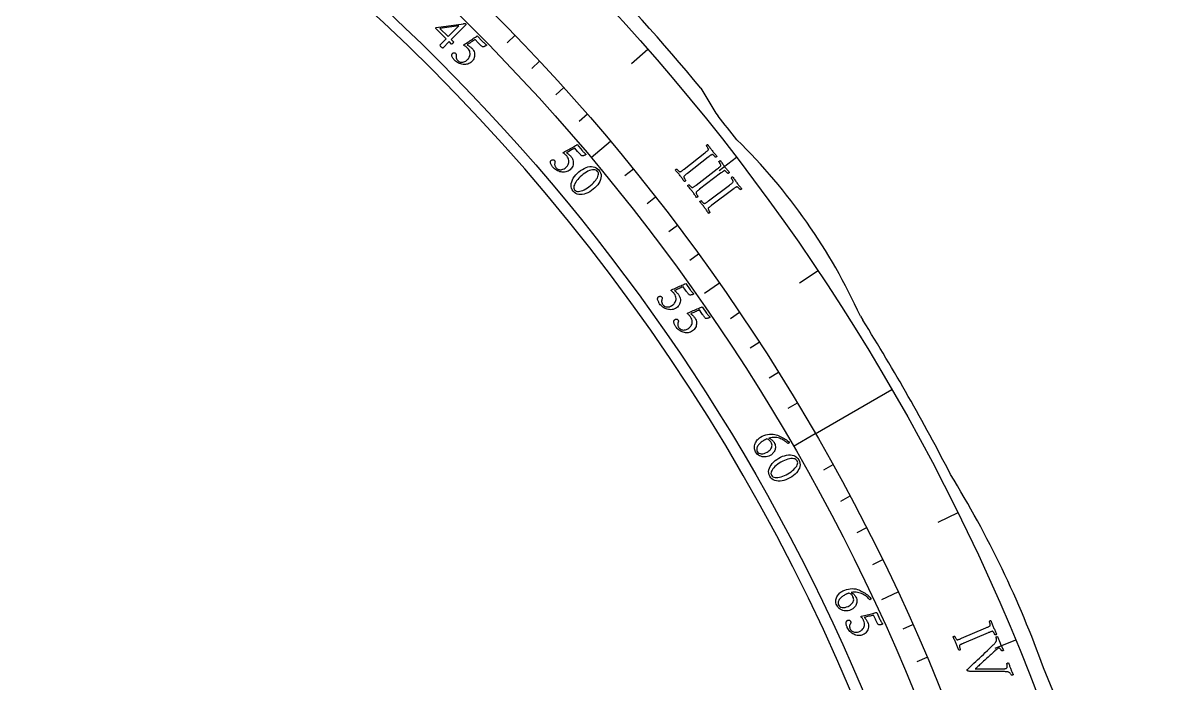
# Model space of a CAD drawing. Header units: millimetres. Extents: x -60 to 60, y -60 to 76.
# Drawn here: x 27.41 to 59.69, y 21.65 to 40.09 of the extents above; entities that cross this region are included whole.
import ezdxf

# ---------------------------------------------------------------- set-up
doc = ezdxf.new("R2010")
doc.units = ezdxf.units.MM
for name, color, linetype in [('CUT_INNER', 6, 'Continuous'), ('CUT_OUTER', 1, 'Continuous'), ('ENGRAVE', 7, 'Continuous'), ('ENGRAVE_FINE', 8, 'Continuous'), ('TEXT', 5, 'Continuous')]:
    doc.layers.add(name, color=color, linetype=linetype)

msp = doc.modelspace()

# ---------------------------------------------------------------- linework, layer by layer
at = {"layer": 'CUT_INNER'}
for centre, radius, start, end in [((0.0002, -0.0002), 54.8999, 92.29679, 23.90649), ((0.0007, 0.0006), 54.8991, 23.90599, 87.70406)]:
    msp.add_arc(centre, radius, start, end, dxfattribs=at)
at = {"layer": 'CUT_OUTER'}
for points in [[(46.3582, 38.2727), (46.3604, 38.2695), (46.7768, 37.5753), (46.8442, 37.4916)], [(50.8173, 31.8994), (50.8872, 31.7882)]]:
    msp.add_lwpolyline(points, dxfattribs=at)
for centre, radius, start, end in [((2.953, 2.4483), 56.2797, 39.53446, 49.76836), ((3.0538, 2.4287), 56.0982, 37.82397, 38.6841), ((35.9362, 25.156), 16.3377, 24.37772, 45.60706), ((0.147, 0.0875), 59.829, 27.244381, 31.995705), ((28.2158, 12.0605), 29.4756, 19.84967, 31.53411), ((11.3724, 3.4017), 48.3192, 9.78825, 22.72654)]:
    msp.add_arc(centre, radius, start, end, dxfattribs=at)
at = {"layer": 'ENGRAVE'}
for points in [[(43.8374, 36.7839), (43.2959, 36.3295)], [(46.8765, 32.8233), (46.4629, 32.5337)], [(49.5588, 28.6128), (51.6965, 29.847)], [(49.5588, 28.6128), (48.9467, 28.2594)], [(51.864, 24.1846), (51.4064, 23.9712)]]:
    msp.add_lwpolyline(points, dxfattribs=at)
for radius in [59.694, 57.2256, 57.2256, 56.5187, 55.206]:
    msp.add_circle((0, 0), radius, dxfattribs=at)
at = {"layer": 'ENGRAVE_FINE'}
for points in [[(41.1647, 39.7522), (40.9467, 39.5418)], [(44.8803, 39.359), (44.4164, 38.9521)], [(41.8522, 39.0278), (41.6306, 38.8212)], [(42.5269, 38.2914), (42.3018, 38.0887)], [(43.1887, 37.5434), (42.9601, 37.3446)], [(47.3584, 36.3394), (46.8689, 35.9637)], [(44.4726, 36.0132), (44.2372, 35.8226)], [(45.0944, 35.2316), (44.8557, 35.0451)], [(45.7024, 34.4392), (45.4605, 34.2569)], [(46.2965, 33.6364), (46.0514, 33.4583)], [(49.6337, 33.1642), (49.1206, 32.8214)], [(47.4422, 32.0001), (47.191, 31.8307)], [(47.9934, 31.1673), (47.7394, 31.0023)], [(48.5301, 30.3249), (48.2732, 30.1644)], [(49.0519, 29.4734), (48.7922, 29.3173)], [(50.0506, 27.7435), (49.7857, 27.5967)], [(50.5272, 26.8658), (50.2597, 26.7236)], [(53.5379, 26.402), (52.9845, 26.129)], [(50.9884, 25.9799), (50.7185, 25.8423)], [(51.434, 25.0861), (51.1617, 24.9533)], [(52.2782, 23.2757), (52.0014, 23.1525)], [(55.1501, 22.8439), (54.5799, 22.6078)], [(52.6764, 22.3598), (52.3976, 22.2415)]]:
    msp.add_lwpolyline(points, dxfattribs=at)
at = {"layer": 'TEXT'}
for points in [[(39.7844, 40.0726), (39.788, 40.0683), (39.7902, 40.0637), (39.791, 40.059), (39.7904, 40.0541), (39.7889, 40.0494), (39.7869, 40.0451), (39.7845, 40.0412), (39.7816, 40.0378), (39.3798, 39.6335), (39.4408, 39.5728), (39.4425, 39.5695), (39.4426, 39.5647), (39.441, 39.5585), (39.4377, 39.5508), (39.433, 39.5424), (39.4272, 39.534), (39.4204, 39.5257), (39.4126, 39.5173), (39.407, 39.5121), (39.4019, 39.5081), (39.3971, 39.5053), (39.3927, 39.5036), (39.3214, 39.5746), (39.1429, 39.395), (39.1423, 39.3953), (39.1406, 39.3961), (39.1376, 39.3973), (39.1335, 39.3992), (39.1275, 39.4028), (39.1189, 39.4098), (39.1076, 39.4199), (39.0938, 39.4334), (39.0783, 39.4498), (39.0684, 39.4627), (39.0641, 39.4721), (39.0655, 39.4781), (39.2405, 39.6549), (38.9501, 39.9401), (38.9493, 39.9443), (38.9492, 39.9485), (38.9498, 39.9527), (38.9509, 39.9569), (38.9525, 39.9608), (38.9543, 39.9642), (38.9561, 39.9671), (38.9581, 39.9695), (39.7275, 40.0769), (39.7338, 40.0774), (39.7411, 40.0778), (39.7493, 40.0781), (39.7586, 40.0784), (39.7675, 40.0782), (39.7748, 40.0772), (39.7804, 40.0753), (39.7844, 40.0726)], [(39.5966, 40.0148), (39.0674, 39.9415), (39.2988, 39.7138)], [(39.9533, 39.3934), (39.9808, 39.3621), (40.0025, 39.3298), (40.0184, 39.2964), (40.0287, 39.2619), (40.0339, 39.2273), (40.0349, 39.1934), (40.0317, 39.1602), (40.0244, 39.1277), (40.0133, 39.0969), (39.999, 39.0686), (39.9815, 39.043), (39.9608, 39.02), (39.9336, 38.9962), (39.9048, 38.9764), (39.8746, 38.9607), (39.8428, 38.9491), (39.8101, 38.9412), (39.7772, 38.9367), (39.7442, 38.9356), (39.7109, 38.9378), (39.6778, 38.9432), (39.6454, 38.9513), (39.6138, 38.9624), (39.5828, 38.9763), (39.553, 38.9927), (39.5249, 39.0113), (39.4985, 39.0321), (39.4738, 39.0551), (39.4637, 39.066), (39.4531, 39.0789), (39.442, 39.0937), (39.4303, 39.1105), (39.4192, 39.1283), (39.4097, 39.1463), (39.4017, 39.1644), (39.3952, 39.1826), (39.395, 39.187), (39.3953, 39.1931), (39.3961, 39.2006), (39.3975, 39.2098), (39.3997, 39.2192), (39.403, 39.2278), (39.4076, 39.2354), (39.4133, 39.2422), (39.4246, 39.2518), (39.4365, 39.2587), (39.4489, 39.263), (39.462, 39.2646), (39.4747, 39.2638), (39.4861, 39.2608), (39.4963, 39.2556), (39.5053, 39.2483), (39.5141, 39.2374), (39.5198, 39.2255), (39.5224, 39.2128), (39.5218, 39.1991), (39.5199, 39.1852), (39.5185, 39.1717), (39.5176, 39.1586), (39.5173, 39.1458), (39.5181, 39.1314), (39.5208, 39.1173), (39.5252, 39.1037), (39.5315, 39.0904), (39.5391, 39.0777), (39.5473, 39.0658), (39.5561, 39.0546), (39.5656, 39.0443), (39.5801, 39.0315), (39.5965, 39.0206), (39.6149, 39.0115), (39.6353, 39.0042), (39.6574, 38.9996), (39.6808, 38.9985), (39.7057, 39.0011), (39.732, 39.0072), (39.7594, 39.0177), (39.7873, 39.0335), (39.816, 39.0546), (39.8452, 39.081), (39.8608, 39.0982), (39.8747, 39.1179), (39.8868, 39.1399), (39.8973, 39.1643), (39.9051, 39.1904), (39.9092, 39.2177), (39.9095, 39.2462), (39.906, 39.2758), (39.8976, 39.306), (39.8832, 39.3362), (39.8625, 39.3664), (39.8358, 39.3965), (39.8264, 39.4054), (39.815, 39.4151), (39.8016, 39.4258), (39.7861, 39.4372), (39.7705, 39.448), (39.7567, 39.4567), (39.7446, 39.4631), (39.7343, 39.4674), (39.733, 39.4693), (39.7324, 39.4716), (39.7325, 39.4745), (39.7332, 39.4779), (39.7345, 39.4814), (39.7361, 39.4847), (39.7382, 39.4877), (39.7406, 39.4905), (39.7752, 39.5134), (39.8099, 39.5362), (39.8446, 39.5591), (39.8792, 39.582), (39.9133, 39.6045), (39.9462, 39.6261), (39.978, 39.647), (40.0085, 39.6672), (40.0371, 39.686), (40.0627, 39.7032), (40.0854, 39.7187), (40.1053, 39.7325), (40.2568, 39.579), (40.2675, 39.5684), (40.2786, 39.5579), (40.2901, 39.5475), (40.3019, 39.5373), (40.3136, 39.5276), (40.3244, 39.5189), (40.3343, 39.5112), (40.3434, 39.5045), (40.351, 39.4991), (40.3564, 39.4952), (40.3596, 39.4929), (40.3607, 39.4921), (40.3617, 39.488), (40.3626, 39.4843), (40.3635, 39.4809), (40.3643, 39.4778), (40.3647, 39.475), (40.3644, 39.4724), (40.3634, 39.47), (40.3616, 39.4679), (40.3592, 39.4659), (40.355, 39.4632), (40.3491, 39.4598), (40.3416, 39.4556), (40.3327, 39.451), (40.3232, 39.4465), (40.313, 39.4421), (40.302, 39.4378), (40.2907, 39.4339), (40.2797, 39.4309), (40.2689, 39.4287), (40.2583, 39.4274), (40.2462, 39.4376), (40.2331, 39.4488), (40.219, 39.4611), (40.2038, 39.4745), (40.1876, 39.4892), (40.1703, 39.5055), (40.1519, 39.5233), (40.1325, 39.5428), (40.0464, 39.63), (40.0184, 39.6117), (39.9904, 39.5932), (39.9622, 39.5744), (39.9338, 39.5553), (39.9057, 39.5364), (39.8781, 39.5182), (39.8511, 39.5006), (39.8245, 39.4837), (39.8399, 39.4763), (39.8565, 39.4669), (39.8744, 39.4556), (39.8937, 39.4422), (39.9123, 39.4284), (39.9285, 39.4157), (39.9422, 39.404), (39.9533, 39.3934)], [(42.7257, 36.3679), (42.7507, 36.3347), (42.77, 36.3009), (42.7835, 36.2664), (42.7912, 36.2313), (42.7939, 36.1964), (42.7924, 36.1625), (42.7868, 36.1296), (42.7771, 36.0977), (42.7637, 36.0678), (42.7474, 36.0407), (42.7281, 36.0165), (42.7059, 35.995), (42.6769, 35.9732), (42.6468, 35.9556), (42.6155, 35.9422), (42.5829, 35.9329), (42.5498, 35.9274), (42.5167, 35.9253), (42.4836, 35.9266), (42.4505, 35.9313), (42.418, 35.939), (42.3863, 35.9496), (42.3555, 35.9629), (42.3256, 35.979), (42.2971, 35.9976), (42.2704, 36.0182), (42.2456, 36.0408), (42.2227, 36.0656), (42.2134, 36.0772), (42.2038, 36.0908), (42.1938, 36.1064), (42.1834, 36.124), (42.1736, 36.1426), (42.1654, 36.1612), (42.1587, 36.1799), (42.1536, 36.1985), (42.1537, 36.203), (42.1545, 36.2089), (42.1558, 36.2164), (42.1578, 36.2254), (42.1607, 36.2347), (42.1647, 36.243), (42.1698, 36.2503), (42.176, 36.2566), (42.188, 36.2654), (42.2003, 36.2714), (42.2131, 36.2748), (42.2262, 36.2754), (42.2388, 36.2736), (42.25, 36.2698), (42.2598, 36.2639), (42.2682, 36.256), (42.2762, 36.2444), (42.281, 36.2322), (42.2826, 36.2193), (42.2811, 36.2057), (42.2781, 36.192), (42.2758, 36.1786), (42.2739, 36.1656), (42.2727, 36.1529), (42.2724, 36.1384), (42.2741, 36.1242), (42.2775, 36.1103), (42.2828, 36.0966), (42.2894, 36.0834), (42.2967, 36.0709), (42.3047, 36.0591), (42.3135, 36.0481), (42.327, 36.0343), (42.3425, 36.0222), (42.3602, 36.0118), (42.38, 36.003), (42.4017, 35.9968), (42.425, 35.994), (42.45, 35.9947), (42.4767, 35.9989), (42.5047, 36.0074), (42.5338, 36.0211), (42.5639, 36.0401), (42.595, 36.0643), (42.6118, 36.0803), (42.627, 36.0989), (42.6408, 36.1199), (42.653, 36.1435), (42.6627, 36.169), (42.6687, 36.196), (42.6711, 36.2243), (42.6699, 36.2541), (42.6637, 36.2849), (42.6515, 36.316), (42.6331, 36.3476), (42.6087, 36.3796), (42.6, 36.3892), (42.5893, 36.3997), (42.5767, 36.4113), (42.5621, 36.4239), (42.5473, 36.4358), (42.5341, 36.4454), (42.5226, 36.4528), (42.5126, 36.4578), (42.5115, 36.4597), (42.5111, 36.4621), (42.5113, 36.465), (42.5123, 36.4683), (42.5138, 36.4717), (42.5157, 36.4749), (42.5179, 36.4777), (42.5206, 36.4803), (42.5568, 36.5006), (42.593, 36.5209), (42.6293, 36.5412), (42.6655, 36.5615), (42.7012, 36.5814), (42.7356, 36.6006), (42.7688, 36.6191), (42.8007, 36.6369), (42.8305, 36.6537), (42.8574, 36.6689), (42.8812, 36.6827), (42.902, 36.6951), (43.0419, 36.5309), (43.0518, 36.5195), (43.062, 36.5082), (43.0727, 36.4971), (43.0838, 36.486), (43.0947, 36.4755), (43.1049, 36.466), (43.1142, 36.4576), (43.1228, 36.4502), (43.1299, 36.4443), (43.1351, 36.44), (43.1381, 36.4375), (43.1391, 36.4366), (43.1398, 36.4325), (43.1405, 36.4287), (43.1411, 36.4252), (43.1417, 36.4221), (43.1419, 36.4193), (43.1414, 36.4167), (43.1402, 36.4144), (43.1383, 36.4124), (43.1357, 36.4106), (43.1314, 36.4082), (43.1253, 36.4052), (43.1174, 36.4016), (43.1083, 36.3977), (43.0984, 36.3939), (43.0879, 36.3903), (43.0766, 36.3867), (43.0651, 36.3837), (43.0539, 36.3815), (43.0429, 36.3801), (43.0323, 36.3796), (43.021, 36.3906), (43.0088, 36.4028), (42.9955, 36.4161), (42.9814, 36.4305), (42.9662, 36.4464), (42.9502, 36.4639), (42.9332, 36.483), (42.9153, 36.5038), (42.8358, 36.5971), (42.8065, 36.5809), (42.7772, 36.5645), (42.7477, 36.5478), (42.718, 36.5308), (42.6886, 36.5141), (42.6598, 36.4979), (42.6315, 36.4823), (42.6038, 36.4674), (42.6185, 36.4589), (42.6344, 36.4483), (42.6515, 36.4357), (42.6697, 36.421), (42.6873, 36.4059), (42.7025, 36.392), (42.7153, 36.3793), (42.7257, 36.3679)], [(46.6756, 36.5284), (46.6917, 36.5081), (46.7079, 36.4882), (46.7241, 36.4688), (46.7403, 36.4498), (46.7568, 36.4309), (46.7734, 36.4114), (46.7903, 36.3914), (46.8075, 36.3708), (46.806, 36.3658), (46.8029, 36.3607), (46.7982, 36.3557), (46.7917, 36.3506), (46.7848, 36.3461), (46.7785, 36.3429), (46.773, 36.341), (46.7682, 36.3403), (46.7641, 36.3453), (46.7583, 36.352), (46.7509, 36.3602), (46.7418, 36.3699), (46.7319, 36.3802), (46.722, 36.3899), (46.7121, 36.399), (46.7023, 36.4076), (46.693, 36.4146), (46.6849, 36.4191), (46.6779, 36.4211), (46.672, 36.4205), (46.663, 36.4165), (46.6532, 36.4113), (46.6428, 36.4048), (46.6317, 36.397), (46.62, 36.3884), (46.6078, 36.3792), (46.5952, 36.3696), (46.5821, 36.3595), (46.58, 36.3578), (46.5779, 36.3562), (46.5758, 36.3545), (46.5737, 36.3529), (46.5716, 36.3513), (46.5695, 36.3496), (46.5674, 36.348), (46.5653, 36.3463), (45.9812, 35.8905), (45.9791, 35.8888), (45.977, 35.8872), (45.9749, 35.8855), (45.9728, 35.8839), (45.9707, 35.8823), (45.9686, 35.8806), (45.9665, 35.879), (45.9644, 35.8773), (45.9515, 35.8671), (45.9392, 35.8573), (45.9276, 35.8479), (45.9167, 35.8389), (45.9067, 35.8303), (45.8981, 35.8219), (45.8908, 35.8139), (45.8848, 35.8062), (45.8832, 35.8011), (45.8835, 35.794), (45.8856, 35.785), (45.8896, 35.774), (45.8947, 35.7621), (45.9006, 35.7501), (45.9072, 35.7381), (45.9144, 35.7262), (45.9215, 35.7152), (45.9275, 35.7061), (45.9324, 35.699), (45.9362, 35.6938), (45.9343, 35.6893), (45.9311, 35.6845), (45.9264, 35.6793), (45.9204, 35.6737), (45.9138, 35.6687), (45.9078, 35.6653), (45.9021, 35.6635), (45.8969, 35.6633), (45.8822, 35.685), (45.8677, 35.7063), (45.8534, 35.727), (45.8394, 35.7473), (45.8253, 35.7673), (45.8107, 35.7873), (45.7956, 35.8074), (45.7801, 35.8276), (45.7646, 35.847), (45.7488, 35.8665), (45.7325, 35.8858), (45.7158, 35.9052), (45.6989, 35.9246), (45.6816, 35.944), (45.6642, 35.9636), (45.6465, 35.9833), (45.6479, 35.9883), (45.651, 35.9933), (45.6558, 35.9984), (45.6622, 36.0035), (45.6691, 36.008), (45.6753, 36.0113), (45.6808, 36.0133), (45.6856, 36.0141), (45.6897, 36.0091), (45.6954, 36.0027), (45.7028, 35.9947), (45.7117, 35.9851), (45.7217, 35.9752), (45.7318, 35.9658), (45.7422, 35.957), (45.7528, 35.9488), (45.7626, 35.9421), (45.7709, 35.938), (45.7774, 35.9363), (45.7823, 35.9371), (45.7932, 35.9417), (45.8049, 35.9478), (45.8173, 35.9556), (45.8305, 35.9649), (45.8443, 35.9752), (45.8585, 35.986), (45.8732, 35.9973), (45.8884, 36.0091), (46.4713, 36.4665), (46.4864, 36.4785), (46.501, 36.4901), (46.5151, 36.5016), (46.5287, 36.5127), (46.5412, 36.5236), (46.5518, 36.534), (46.5607, 36.544), (46.5677, 36.5537), (46.5702, 36.5587), (46.5702, 36.5656), (46.5679, 36.5746), (46.5631, 36.5855), (46.5569, 36.5974), (46.5502, 36.6094), (46.5431, 36.6215), (46.5354, 36.6336), (46.5281, 36.6447), (46.522, 36.6539), (46.5169, 36.6611), (46.513, 36.6663), (46.5148, 36.6708), (46.518, 36.6757), (46.5227, 36.681), (46.5287, 36.6867), (46.5351, 36.6917), (46.5412, 36.6951), (46.5469, 36.6969), (46.5521, 36.6971), (46.568, 36.6754), (46.5837, 36.6538), (46.5991, 36.6323), (46.6143, 36.6108), (46.6295, 36.5897), (46.6447, 36.5689), (46.6601, 36.5484), (46.6756, 36.5284)], [(47.0243, 36.0784), (47.0402, 36.0579), (47.0562, 36.0379), (47.0722, 36.0184), (47.0883, 35.9993), (47.1045, 35.9801), (47.121, 35.9605), (47.1377, 35.9403), (47.1546, 35.9196), (47.1531, 35.9146), (47.15, 35.9096), (47.1452, 35.9045), (47.1387, 35.8995), (47.1317, 35.8951), (47.1254, 35.892), (47.1199, 35.8901), (47.1151, 35.8895), (47.111, 35.8945), (47.1053, 35.9012), (47.0979, 35.9095), (47.0889, 35.9193), (47.0791, 35.9297), (47.0694, 35.9395), (47.0596, 35.9487), (47.0498, 35.9574), (47.0406, 35.9645), (47.0325, 35.9691), (47.0255, 35.9711), (47.0196, 35.9706), (47.0106, 35.9667), (47.0008, 35.9615), (46.9903, 35.9551), (46.9791, 35.9475), (46.9673, 35.939), (46.9551, 35.9299), (46.9423, 35.9204), (46.9292, 35.9104), (46.927, 35.9088), (46.9249, 35.9072), (46.9228, 35.9055), (46.9207, 35.9039), (46.9186, 35.9023), (46.9165, 35.9007), (46.9143, 35.8991), (46.9122, 35.8974), (46.3238, 35.4472), (46.3217, 35.4456), (46.3196, 35.444), (46.3175, 35.4423), (46.3154, 35.4407), (46.3132, 35.4391), (46.3111, 35.4375), (46.309, 35.4359), (46.3069, 35.4342), (46.2938, 35.4242), (46.2814, 35.4145), (46.2698, 35.4052), (46.2587, 35.3963), (46.2487, 35.3877), (46.24, 35.3795), (46.2326, 35.3715), (46.2265, 35.3638), (46.225, 35.3587), (46.2252, 35.3517), (46.2272, 35.3426), (46.231, 35.3316), (46.2361, 35.3196), (46.2418, 35.3076), (46.2483, 35.2956), (46.2554, 35.2835), (46.2624, 35.2725), (46.2683, 35.2634), (46.2731, 35.2562), (46.2769, 35.251), (46.275, 35.2465), (46.2717, 35.2417), (46.267, 35.2366), (46.2609, 35.231), (46.2543, 35.2261), (46.2482, 35.2227), (46.2425, 35.221), (46.2373, 35.2208), (46.2228, 35.2427), (46.2085, 35.2641), (46.1945, 35.285), (46.1806, 35.3054), (46.1667, 35.3255), (46.1523, 35.3457), (46.1374, 35.3659), (46.1221, 35.3862), (46.1068, 35.4059), (46.0911, 35.4254), (46.0751, 35.445), (46.0586, 35.4645), (46.0418, 35.484), (46.0247, 35.5036), (46.0075, 35.5234), (45.99, 35.5432), (45.9915, 35.5482), (45.9946, 35.5532), (45.9994, 35.5582), (46.0059, 35.5633), (46.0128, 35.5678), (46.0191, 35.571), (46.0246, 35.5729), (46.0294, 35.5736), (46.0334, 35.5687), (46.0391, 35.5621), (46.0463, 35.5541), (46.0552, 35.5445), (46.0651, 35.5344), (46.0751, 35.5249), (46.0854, 35.516), (46.0959, 35.5077), (46.1057, 35.501), (46.1139, 35.4967), (46.1204, 35.495), (46.1253, 35.4958), (46.1363, 35.5002), (46.148, 35.5063), (46.1605, 35.5139), (46.1738, 35.523), (46.1877, 35.5332), (46.202, 35.5439), (46.2168, 35.5551), (46.2321, 35.5668), (46.8193, 36.0185), (46.8346, 36.0303), (46.8493, 36.0419), (46.8635, 36.0532), (46.8772, 36.0642), (46.8898, 36.0749), (46.9005, 36.0853), (46.9095, 36.0952), (46.9167, 36.1047), (46.9191, 36.1097), (46.9192, 36.1167), (46.917, 36.1256), (46.9123, 36.1366), (46.9062, 36.1486), (46.8997, 36.1606), (46.8926, 36.1728), (46.8851, 36.185), (46.8779, 36.1962), (46.8718, 36.2054), (46.8669, 36.2127), (46.863, 36.2179), (46.8649, 36.2224), (46.8681, 36.2273), (46.8728, 36.2325), (46.8788, 36.2381), (46.8854, 36.2431), (46.8915, 36.2465), (46.8972, 36.2482), (46.9024, 36.2483), (46.9181, 36.2265), (46.9336, 36.2047), (46.9488, 36.183), (46.9638, 36.1615), (46.9787, 36.1402), (46.9938, 36.1192), (47.009, 36.0986), (47.0243, 36.0784)], [(43.5085, 35.9878), (43.5371, 35.947), (43.5569, 35.9042), (43.568, 35.8594), (43.5703, 35.8128), (43.5649, 35.7651), (43.5526, 35.7174), (43.5334, 35.6697), (43.5075, 35.6221), (43.4757, 35.5754), (43.439, 35.5307), (43.3975, 35.4879), (43.3512, 35.4471), (43.302, 35.4098), (43.2518, 35.3778), (43.2006, 35.3508), (43.1484, 35.329), (43.0964, 35.3131), (43.0459, 35.3035), (42.9967, 35.3005), (42.9488, 35.3038), (42.9036, 35.3144), (42.8622, 35.333), (42.8247, 35.3596), (42.7908, 35.3942), (42.764, 35.433), (42.7454, 35.4743), (42.7351, 35.5182), (42.7331, 35.5647), (42.7385, 35.6126), (42.7505, 35.6606), (42.7691, 35.7088), (42.7943, 35.7571), (42.8253, 35.8045), (42.8612, 35.8499), (42.9021, 35.8934), (42.9479, 35.9348), (42.9967, 35.9726), (43.0465, 36.0052), (43.0975, 36.0326), (43.1495, 36.0548), (43.2014, 36.0711), (43.2521, 36.0807), (43.3015, 36.0835), (43.3496, 36.0797), (43.3951, 36.0685), (43.4367, 36.0495), (43.4746, 36.0226), (43.5085, 35.9878)], [(43.4722, 35.9481), (43.4506, 35.9687), (43.4251, 35.9832), (43.3956, 35.9916), (43.3621, 35.9939), (43.3257, 35.9906), (43.2872, 35.9824), (43.2468, 35.9692), (43.2043, 35.951), (43.1608, 35.9283), (43.1172, 35.9017), (43.0735, 35.8712), (43.0297, 35.8367), (42.9883, 35.8003), (42.9506, 35.7631), (42.9166, 35.7251), (42.8862, 35.6863), (42.8601, 35.6478), (42.839, 35.6107), (42.8229, 35.5751), (42.8117, 35.5408), (42.8062, 35.5088), (42.8071, 35.4802), (42.8144, 35.4548), (42.8282, 35.4327), (42.8507, 35.4111), (42.8771, 35.3962), (42.9073, 35.388), (42.9413, 35.3865), (42.9782, 35.3909), (43.0171, 35.4004), (43.058, 35.415), (43.101, 35.4347), (43.1449, 35.4586), (43.1887, 35.4859), (43.2324, 35.5166), (43.276, 35.5506), (43.318, 35.587), (43.356, 35.6238), (43.3899, 35.661), (43.4197, 35.6986), (43.4451, 35.7359), (43.4654, 35.7719), (43.4807, 35.8068), (43.491, 35.8404), (43.4956, 35.8719), (43.494, 35.9004), (43.4862, 35.9258), (43.4722, 35.9481)], [(47.3686, 35.6251), (47.3843, 35.6045), (47.4001, 35.5843), (47.4159, 35.5646), (47.4318, 35.5454), (47.4479, 35.5261), (47.4641, 35.5063), (47.4807, 35.4859), (47.4974, 35.4651), (47.4959, 35.4601), (47.4927, 35.4551), (47.4878, 35.4501), (47.4813, 35.4451), (47.4742, 35.4408), (47.468, 35.4377), (47.4624, 35.4359), (47.4576, 35.4353), (47.4535, 35.4404), (47.4479, 35.4472), (47.4406, 35.4555), (47.4317, 35.4654), (47.422, 35.4759), (47.4123, 35.4858), (47.4027, 35.4951), (47.393, 35.5039), (47.3838, 35.5111), (47.3758, 35.5157), (47.3688, 35.5178), (47.3629, 35.5173), (47.3538, 35.5135), (47.344, 35.5085), (47.3334, 35.5022), (47.3222, 35.4946), (47.3103, 35.4862), (47.298, 35.4773), (47.2852, 35.4679), (47.2719, 35.458), (47.2698, 35.4564), (47.2676, 35.4548), (47.2655, 35.4532), (47.2634, 35.4516), (47.2612, 35.45), (47.2591, 35.4484), (47.257, 35.4468), (47.2548, 35.4452), (46.6621, 35.0007), (46.66, 34.9991), (46.6579, 34.9975), (46.6557, 34.9959), (46.6536, 34.9943), (46.6515, 34.9927), (46.6493, 34.9911), (46.6472, 34.9895), (46.6451, 34.9879), (46.6319, 34.9779), (46.6194, 34.9684), (46.6077, 34.9592), (46.5966, 34.9504), (46.5865, 34.9419), (46.5777, 34.9337), (46.5702, 34.9258), (46.564, 34.9182), (46.5624, 34.9132), (46.5626, 34.9061), (46.5645, 34.897), (46.5682, 34.886), (46.5731, 34.874), (46.5788, 34.8619), (46.5851, 34.8498), (46.5922, 34.8377), (46.599, 34.8265), (46.6049, 34.8174), (46.6096, 34.8102), (46.6133, 34.8049), (46.6114, 34.8005), (46.608, 34.7957), (46.6032, 34.7906), (46.5971, 34.7851), (46.5905, 34.7802), (46.5843, 34.7769), (46.5787, 34.7752), (46.5735, 34.7752), (46.5591, 34.7972), (46.5451, 34.8187), (46.5312, 34.8397), (46.5176, 34.8602), (46.5038, 34.8805), (46.4896, 34.9008), (46.4749, 34.9212), (46.4598, 34.9417), (46.4447, 34.9614), (46.4292, 34.9811), (46.4133, 35.0008), (46.3971, 35.0205), (46.3804, 35.0402), (46.3636, 35.06), (46.3465, 35.0799), (46.3292, 35.0999), (46.3308, 35.1048), (46.3339, 35.1098), (46.3388, 35.1148), (46.3453, 35.1198), (46.3523, 35.1242), (46.3586, 35.1274), (46.3641, 35.1293), (46.3689, 35.1299), (46.3729, 35.1249), (46.3785, 35.1183), (46.3857, 35.1102), (46.3945, 35.1005), (46.4042, 35.0903), (46.4142, 35.0808), (46.4244, 35.0718), (46.4348, 35.0634), (46.4446, 35.0565), (46.4527, 35.0522), (46.4592, 35.0504), (46.4641, 35.0511), (46.4751, 35.0555), (46.4869, 35.0614), (46.4995, 35.0689), (46.5128, 35.0779), (46.5268, 35.088), (46.5413, 35.0985), (46.5562, 35.1096), (46.5715, 35.1211), (47.1631, 35.5672), (47.1785, 35.5789), (47.1933, 35.5903), (47.2076, 35.6014), (47.2214, 35.6123), (47.2341, 35.6229), (47.2449, 35.6332), (47.254, 35.643), (47.2612, 35.6525), (47.2638, 35.6574), (47.2639, 35.6644), (47.2618, 35.6734), (47.2572, 35.6844), (47.2512, 35.6964), (47.2448, 35.7086), (47.2379, 35.7207), (47.2305, 35.733), (47.2234, 35.7443), (47.2174, 35.7536), (47.2125, 35.7609), (47.2087, 35.7662), (47.2106, 35.7707), (47.2139, 35.7755), (47.2186, 35.7807), (47.2247, 35.7862), (47.2313, 35.7911), (47.2374, 35.7944), (47.2431, 35.7961), (47.2484, 35.7962), (47.2638, 35.7742), (47.2791, 35.7523), (47.2941, 35.7305), (47.3089, 35.7088), (47.3237, 35.6873), (47.3385, 35.6662), (47.3535, 35.6455), (47.3686, 35.6251)], [(45.7327, 32.5058), (45.7548, 32.4705), (45.7711, 32.4351), (45.7815, 32.3996), (45.7861, 32.3639), (45.7857, 32.3289), (45.7813, 32.2953), (45.7729, 32.263), (45.7604, 32.2321), (45.7445, 32.2035), (45.7259, 32.1779), (45.7046, 32.1554), (45.6805, 32.136), (45.6498, 32.1168), (45.6183, 32.1019), (45.5859, 32.0913), (45.5526, 32.0849), (45.5191, 32.0823), (45.486, 32.0831), (45.4531, 32.0872), (45.4206, 32.0947), (45.3888, 32.1053), (45.3582, 32.1186), (45.3287, 32.1345), (45.3003, 32.1532), (45.2735, 32.1741), (45.2487, 32.197), (45.226, 32.2217), (45.2053, 32.2484), (45.1971, 32.2608), (45.1887, 32.2752), (45.1801, 32.2916), (45.1713, 32.31), (45.1632, 32.3294), (45.1566, 32.3487), (45.1516, 32.3678), (45.1481, 32.3868), (45.1486, 32.3913), (45.1499, 32.3971), (45.1519, 32.4045), (45.1547, 32.4133), (45.1584, 32.4223), (45.163, 32.4302), (45.1687, 32.437), (45.1755, 32.4427), (45.1882, 32.4504), (45.201, 32.4554), (45.214, 32.4576), (45.2271, 32.4571), (45.2395, 32.4543), (45.2504, 32.4495), (45.2596, 32.4428), (45.2673, 32.4341), (45.2743, 32.4219), (45.278, 32.4093), (45.2785, 32.3963), (45.2757, 32.3829), (45.2716, 32.3695), (45.2681, 32.3564), (45.2651, 32.3435), (45.2627, 32.331), (45.2613, 32.3166), (45.2616, 32.3023), (45.2639, 32.2881), (45.268, 32.274), (45.2734, 32.2603), (45.2796, 32.2472), (45.2865, 32.2348), (45.2943, 32.223), (45.3065, 32.2082), (45.321, 32.1948), (45.3377, 32.1828), (45.3566, 32.1724), (45.3777, 32.1643), (45.4007, 32.1595), (45.4256, 32.158), (45.4526, 32.1598), (45.4812, 32.1659), (45.5114, 32.177), (45.543, 32.1932), (45.5761, 32.2146), (45.5942, 32.2292), (45.6111, 32.2463), (45.6266, 32.2661), (45.6409, 32.2885), (45.6527, 32.3131), (45.6611, 32.3394), (45.6659, 32.3675), (45.6672, 32.3972), (45.6638, 32.4284), (45.6543, 32.4605), (45.6388, 32.4936), (45.6172, 32.5276), (45.6094, 32.5379), (45.5997, 32.5493), (45.5881, 32.5619), (45.5747, 32.5757), (45.561, 32.5889), (45.5487, 32.5996), (45.5378, 32.608), (45.5283, 32.6138), (45.5274, 32.6158), (45.5272, 32.6183), (45.5277, 32.6211), (45.529, 32.6244), (45.5308, 32.6276), (45.5329, 32.6306), (45.5354, 32.6332), (45.5382, 32.6356), (45.5761, 32.6526), (45.614, 32.6697), (45.6518, 32.6867), (45.6897, 32.7038), (45.727, 32.7205), (45.7629, 32.7367), (45.7976, 32.7522), (45.831, 32.7672), (45.8621, 32.7813), (45.8902, 32.7941), (45.9151, 32.8058), (45.9369, 32.8163), (46.062, 32.6405), (46.0708, 32.6283), (46.0801, 32.6162), (46.0898, 32.6041), (46.0998, 32.5921), (46.1098, 32.5807), (46.1191, 32.5704), (46.1276, 32.5612), (46.1355, 32.5531), (46.1421, 32.5466), (46.1469, 32.5419), (46.1497, 32.5391), (46.1506, 32.5381), (46.151, 32.534), (46.1513, 32.5301), (46.1516, 32.5266), (46.1519, 32.5235), (46.1519, 32.5206), (46.1512, 32.5181), (46.1498, 32.5159), (46.1477, 32.5141), (46.145, 32.5126), (46.1404, 32.5106), (46.1341, 32.5081), (46.1259, 32.5051), (46.1165, 32.502), (46.1064, 32.4991), (46.0955, 32.4964), (46.084, 32.4939), (46.0723, 32.4919), (46.0609, 32.4907), (46.0499, 32.4903), (46.0392, 32.4907), (46.0289, 32.5026), (46.0178, 32.5158), (46.0058, 32.5302), (45.9929, 32.5458), (45.9793, 32.5629), (45.9648, 32.5818), (45.9495, 32.6023), (45.9335, 32.6246), (45.8624, 32.7244), (45.8319, 32.7109), (45.8012, 32.6971), (45.7704, 32.683), (45.7394, 32.6687), (45.7086, 32.6546), (45.6784, 32.641), (45.6489, 32.6279), (45.62, 32.6155), (45.634, 32.6057), (45.6489, 32.5938), (45.6648, 32.5797), (45.6817, 32.5635), (45.6979, 32.5469), (45.7118, 32.5317), (45.7234, 32.518), (45.7327, 32.5058)], [(46.1869, 31.8571), (46.2085, 31.8215), (46.2243, 31.7859), (46.2342, 31.7502), (46.2383, 31.7145), (46.2374, 31.6795), (46.2326, 31.6459), (46.2237, 31.6138), (46.2107, 31.5831), (46.1945, 31.5547), (46.1755, 31.5294), (46.1538, 31.5072), (46.1295, 31.4881), (46.0985, 31.4693), (46.0668, 31.4549), (46.0342, 31.4447), (46.0009, 31.4388), (45.9674, 31.4367), (45.9342, 31.4379), (45.9014, 31.4425), (45.8691, 31.4505), (45.8374, 31.4615), (45.807, 31.4752), (45.7777, 31.4916), (45.7496, 31.5107), (45.7231, 31.532), (45.6986, 31.5552), (45.6763, 31.5802), (45.6559, 31.6072), (45.6479, 31.6197), (45.6397, 31.6342), (45.6313, 31.6508), (45.6228, 31.6693), (45.6149, 31.6888), (45.6086, 31.7082), (45.6039, 31.7274), (45.6007, 31.7464), (45.6013, 31.7508), (45.6026, 31.7567), (45.6047, 31.764), (45.6076, 31.7728), (45.6114, 31.7817), (45.6162, 31.7896), (45.622, 31.7963), (45.6288, 31.8019), (45.6416, 31.8095), (45.6545, 31.8142), (45.6676, 31.8163), (45.6807, 31.8156), (45.693, 31.8126), (45.7038, 31.8076), (45.713, 31.8008), (45.7205, 31.792), (45.7273, 31.7797), (45.7309, 31.7671), (45.7312, 31.7541), (45.7282, 31.7407), (45.7239, 31.7273), (45.7202, 31.7143), (45.7171, 31.7015), (45.7145, 31.689), (45.7128, 31.6746), (45.713, 31.6603), (45.715, 31.6461), (45.7189, 31.6319), (45.7242, 31.6181), (45.7302, 31.605), (45.7369, 31.5925), (45.7445, 31.5806), (45.7565, 31.5655), (45.7708, 31.5519), (45.7873, 31.5398), (45.8061, 31.529), (45.8271, 31.5206), (45.85, 31.5155), (45.875, 31.5137), (45.9019, 31.5152), (45.9307, 31.5208), (45.961, 31.5315), (45.9928, 31.5473), (46.0262, 31.5682), (46.0446, 31.5825), (46.0616, 31.5994), (46.0774, 31.619), (46.092, 31.6412), (46.1042, 31.6656), (46.1129, 31.6918), (46.1182, 31.7197), (46.1199, 31.7495), (46.1169, 31.7807), (46.1079, 31.813), (46.0928, 31.8462), (46.0718, 31.8806), (46.0641, 31.8909), (46.0545, 31.9025), (46.0431, 31.9153), (46.0299, 31.9293), (46.0164, 31.9427), (46.0043, 31.9536), (45.9935, 31.962), (45.9841, 31.968), (45.9832, 31.9701), (45.983, 31.9725), (45.9836, 31.9753), (45.9849, 31.9785), (45.9867, 31.9818), (45.9889, 31.9847), (45.9914, 31.9874), (45.9943, 31.9896), (46.0324, 32.0062), (46.0705, 32.0227), (46.1086, 32.0392), (46.1467, 32.0557), (46.1842, 32.0719), (46.2204, 32.0875), (46.2552, 32.1026), (46.2888, 32.1171), (46.3202, 32.1307), (46.3484, 32.1432), (46.3735, 32.1545), (46.3955, 32.1647), (46.518, 31.9872), (46.5267, 31.9749), (46.5358, 31.9626), (46.5453, 31.9504), (46.5552, 31.9383), (46.565, 31.9267), (46.5741, 31.9163), (46.5826, 31.907), (46.5904, 31.8988), (46.5969, 31.8921), (46.6015, 31.8874), (46.6043, 31.8845), (46.6053, 31.8836), (46.6055, 31.8794), (46.6058, 31.8756), (46.6061, 31.8721), (46.6063, 31.8689), (46.6063, 31.8661), (46.6055, 31.8636), (46.6041, 31.8614), (46.602, 31.8595), (46.5992, 31.8581), (46.5947, 31.8561), (46.5883, 31.8538), (46.5801, 31.8509), (46.5706, 31.848), (46.5604, 31.8452), (46.5496, 31.8426), (46.538, 31.8403), (46.5263, 31.8384), (46.5149, 31.8374), (46.5038, 31.8371), (46.4931, 31.8377), (46.4831, 31.8498), (46.4721, 31.8631), (46.4603, 31.8777), (46.4477, 31.8935), (46.4342, 31.9108), (46.42, 31.9298), (46.4051, 31.9506), (46.3893, 31.9731), (46.3197, 32.0739), (46.289, 32.0608), (46.2581, 32.0474), (46.2271, 32.0338), (46.1959, 32.0199), (46.1649, 32.0062), (46.1345, 31.9931), (46.1048, 31.9804), (46.0758, 31.9684), (46.0896, 31.9584), (46.1043, 31.9463), (46.12, 31.932), (46.1367, 31.9155), (46.1527, 31.8987), (46.1664, 31.8834), (46.1778, 31.8695), (46.1869, 31.8571)], [(48.4038, 28.3757), (48.4207, 28.3433), (48.433, 28.3119), (48.4407, 28.2813), (48.4438, 28.2516), (48.443, 28.223), (48.4393, 28.1957), (48.4326, 28.1696), (48.4229, 28.1448), (48.4108, 28.1215), (48.3973, 28.0997), (48.3821, 28.0795), (48.3655, 28.0608), (48.3481, 28.044), (48.3309, 28.0292), (48.314, 28.0165), (48.2972, 28.0058), (48.262, 27.9883), (48.2255, 27.9756), (48.1878, 27.9679), (48.1489, 27.9651), (48.1099, 27.967), (48.0721, 27.9734), (48.0355, 27.9843), (48.0002, 27.9997), (47.9672, 28.0197), (47.9376, 28.0441), (47.9116, 28.0729), (47.889, 28.1063), (47.8745, 28.1344), (47.8639, 28.1631), (47.8572, 28.1922), (47.8544, 28.2219), (47.8551, 28.2515), (47.8586, 28.2806), (47.8652, 28.3093), (47.8747, 28.3375), (47.8868, 28.3649), (47.9012, 28.3911), (47.9179, 28.4163), (47.9368, 28.4404), (47.9574, 28.4628), (47.9793, 28.483), (48.0023, 28.5011), (48.0265, 28.5169), (48.0748, 28.5429), (48.124, 28.5644), (48.1743, 28.5813), (48.2255, 28.5935), (48.277, 28.6009), (48.3278, 28.6031), (48.3781, 28.6001), (48.4277, 28.592), (48.4652, 28.5827), (48.5028, 28.5711), (48.5404, 28.5572), (48.578, 28.541), (48.6151, 28.5231), (48.6508, 28.504), (48.6854, 28.4837), (48.7186, 28.4622), (48.7499, 28.44), (48.7785, 28.4176), (48.8044, 28.395), (48.8276, 28.3722), (48.829, 28.3676), (48.8282, 28.3627), (48.8251, 28.3575), (48.8196, 28.352), (48.8134, 28.3469), (48.8081, 28.3428), (48.8036, 28.3395), (48.8, 28.3372), (48.7809, 28.3538), (48.7597, 28.3711), (48.7364, 28.389), (48.7111, 28.4075), (48.6837, 28.4258), (48.6544, 28.443), (48.623, 28.4592), (48.5897, 28.4743), (48.5546, 28.4874), (48.5178, 28.4978), (48.4792, 28.5054), (48.4389, 28.5103), (48.397, 28.5116), (48.3533, 28.5087), (48.308, 28.5015), (48.2609, 28.4901), (48.2837, 28.4804), (48.3055, 28.4689), (48.3263, 28.4555), (48.3462, 28.4402), (48.3644, 28.424), (48.38, 28.4078), (48.3932, 28.3917), (48.4038, 28.3757)], [(48.2001, 28.4679), (48.1891, 28.4631), (48.178, 28.4579), (48.1669, 28.4526), (48.1557, 28.4469), (48.1446, 28.4411), (48.1335, 28.4351), (48.1225, 28.4289), (48.1116, 28.4226), (48.0907, 28.4095), (48.0699, 28.3949), (48.0493, 28.379), (48.0289, 28.3617), (48.0094, 28.3433), (47.9913, 28.3243), (47.9747, 28.3044), (47.9597, 28.2839), (47.9466, 28.263), (47.9361, 28.2419), (47.9281, 28.2208), (47.9226, 28.1995), (47.9202, 28.1786), (47.9217, 28.1584), (47.9268, 28.1389), (47.9358, 28.1201), (47.956, 28.0936), (47.9817, 28.0739), (48.0128, 28.061), (48.0494, 28.0549), (48.089, 28.0557), (48.1294, 28.0632), (48.1706, 28.0775), (48.2124, 28.0987), (48.2382, 28.1151), (48.2619, 28.1329), (48.2834, 28.1522), (48.3029, 28.1729), (48.3194, 28.1948), (48.3324, 28.2178), (48.3417, 28.2418), (48.3474, 28.2668), (48.3488, 28.2927), (48.3451, 28.3192), (48.3362, 28.3465), (48.3222, 28.3743), (48.3136, 28.3878), (48.3035, 28.4015), (48.2919, 28.4152), (48.2789, 28.429), (48.2636, 28.4419), (48.2454, 28.4527), (48.2242, 28.4613), (48.2001, 28.4679)], [(49.0967, 27.8859), (49.1178, 27.8408), (49.1299, 27.7952), (49.133, 27.7492), (49.1272, 27.7028), (49.1136, 27.6568), (49.0932, 27.612), (49.066, 27.5683), (49.0322, 27.5259), (48.9928, 27.4854), (48.9489, 27.4478), (48.9006, 27.4129), (48.8479, 27.3807), (48.793, 27.3526), (48.738, 27.3297), (48.6829, 27.3121), (48.6277, 27.2997), (48.5738, 27.2929), (48.5223, 27.2923), (48.4733, 27.2979), (48.4268, 27.3095), (48.3841, 27.3278), (48.3466, 27.3533), (48.3142, 27.386), (48.2869, 27.426), (48.2672, 27.4688), (48.2561, 27.5127), (48.2536, 27.5577), (48.2596, 27.6038), (48.2733, 27.6501), (48.2934, 27.6953), (48.3201, 27.7395), (48.3534, 27.7827), (48.3921, 27.824), (48.4354, 27.8625), (48.4831, 27.8982), (48.5354, 27.931), (48.59, 27.9598), (48.6448, 27.9832), (48.6997, 28.0014), (48.7548, 28.0143), (48.8088, 28.0213), (48.8603, 28.0219), (48.9095, 28.0161), (48.9561, 28.004), (48.999, 27.9851), (49.0368, 27.9591), (49.0693, 27.926), (49.0967, 27.8859)], [(49.0541, 27.8531), (49.0364, 27.8771), (49.0138, 27.8958), (48.9862, 27.9092), (48.9536, 27.9173), (48.9172, 27.9204), (48.8779, 27.919), (48.8357, 27.913), (48.7907, 27.9025), (48.7439, 27.8877), (48.6964, 27.8691), (48.6481, 27.8466), (48.599, 27.8202), (48.5519, 27.7915), (48.5083, 27.7614), (48.4682, 27.7299), (48.4315, 27.697), (48.3991, 27.6637), (48.3719, 27.6308), (48.3498, 27.5985), (48.3329, 27.5667), (48.3219, 27.5362), (48.3179, 27.5078), (48.3207, 27.4815), (48.3303, 27.4574), (48.3488, 27.4322), (48.3722, 27.4129), (48.4005, 27.3996), (48.4337, 27.3922), (48.4708, 27.3901), (48.5108, 27.3927), (48.5536, 27.4), (48.5994, 27.4119), (48.6468, 27.4279), (48.6947, 27.4472), (48.743, 27.4698), (48.7918, 27.4957), (48.8395, 27.5243), (48.8833, 27.5539), (48.9232, 27.5847), (48.9591, 27.6165), (48.9905, 27.6488), (49.0168, 27.6808), (49.0379, 27.7124), (49.0539, 27.7438), (49.0639, 27.774), (49.0673, 27.8023), (49.064, 27.8287), (49.0541, 27.8531)], [(50.6927, 24.049), (50.7068, 24.0153), (50.7163, 23.9829), (50.7212, 23.9518), (50.7217, 23.922), (50.7185, 23.8935), (50.7124, 23.8666), (50.7034, 23.8412), (50.6916, 23.8174), (50.6776, 23.7952), (50.6622, 23.7747), (50.6453, 23.7558), (50.6271, 23.7387), (50.6083, 23.7235), (50.5899, 23.7103), (50.5719, 23.6991), (50.5543, 23.6899), (50.5177, 23.6754), (50.4803, 23.666), (50.442, 23.6616), (50.4029, 23.6622), (50.3643, 23.6675), (50.3272, 23.6772), (50.2917, 23.6912), (50.2579, 23.7097), (50.2267, 23.7324), (50.1994, 23.7593), (50.176, 23.7903), (50.1563, 23.8255), (50.1444, 23.8549), (50.1364, 23.8843), (50.1322, 23.9139), (50.132, 23.9437), (50.1352, 23.9731), (50.1414, 24.0019), (50.1504, 24.0298), (50.1623, 24.0571), (50.1768, 24.0833), (50.1934, 24.1082), (50.2122, 24.1319), (50.2331, 24.1542), (50.2556, 24.1747), (50.2792, 24.193), (50.3037, 24.2089), (50.3292, 24.2226), (50.3795, 24.2443), (50.4304, 24.2614), (50.482, 24.2739), (50.5341, 24.2816), (50.586, 24.2844), (50.6369, 24.2822), (50.6867, 24.2749), (50.7354, 24.2624), (50.772, 24.2499), (50.8084, 24.2351), (50.8446, 24.2179), (50.8807, 24.1986), (50.916, 24.1775), (50.95, 24.1553), (50.9826, 24.1321), (51.0139, 24.1077), (51.0431, 24.0829), (51.0696, 24.0581), (51.0934, 24.0334), (51.1146, 24.0087), (51.1156, 24.0039), (51.1144, 23.9991), (51.1108, 23.9942), (51.1049, 23.9892), (51.0983, 23.9847), (51.0926, 23.981), (51.0878, 23.9781), (51.084, 23.9761), (51.0665, 23.9944), (51.0469, 24.0135), (51.0252, 24.0333), (51.0016, 24.054), (50.9759, 24.0746), (50.9482, 24.0943), (50.9184, 24.1131), (50.8865, 24.131), (50.8527, 24.1472), (50.8169, 24.1608), (50.7791, 24.1717), (50.7394, 24.1801), (50.6977, 24.1851), (50.654, 24.186), (50.6082, 24.1828), (50.5604, 24.1754), (50.5822, 24.1638), (50.6029, 24.1504), (50.6225, 24.1353), (50.6409, 24.1183), (50.6576, 24.1006), (50.6718, 24.0831), (50.6835, 24.0659), (50.6927, 24.049)], [(50.4978, 24.1587), (50.4864, 24.1548), (50.475, 24.1507), (50.4634, 24.1463), (50.4518, 24.1416), (50.4402, 24.1368), (50.4286, 24.1318), (50.4171, 24.1266), (50.4057, 24.1212), (50.3837, 24.11), (50.3618, 24.0973), (50.3399, 24.0833), (50.3181, 24.0678), (50.297, 24.0512), (50.2773, 24.0338), (50.2591, 24.0155), (50.2423, 23.9963), (50.2274, 23.9766), (50.2151, 23.9566), (50.2053, 23.9362), (50.198, 23.9155), (50.1938, 23.8948), (50.1935, 23.8746), (50.1969, 23.8547), (50.2042, 23.8352), (50.2221, 23.807), (50.2459, 23.7852), (50.2758, 23.7697), (50.3117, 23.7604), (50.3513, 23.7577), (50.3922, 23.7616), (50.4344, 23.7723), (50.4779, 23.7898), (50.505, 23.8039), (50.5302, 23.8195), (50.5533, 23.8369), (50.5745, 23.8558), (50.5929, 23.8762), (50.6078, 23.898), (50.6192, 23.9211), (50.6271, 23.9455), (50.6307, 23.9712), (50.6293, 23.9979), (50.6228, 24.0258), (50.6113, 24.0548), (50.6039, 24.069), (50.595, 24.0835), (50.5847, 24.0982), (50.5729, 24.1131), (50.5588, 24.1272), (50.5416, 24.1395), (50.5213, 24.15), (50.4978, 24.1587)], [(51.0172, 23.3528), (51.0323, 23.3141), (51.0416, 23.2762), (51.0452, 23.2394), (51.043, 23.2035), (51.0361, 23.1692), (51.0254, 23.137), (51.0111, 23.1069), (50.993, 23.0789), (50.9721, 23.0537), (50.949, 23.0321), (50.9238, 23.014), (50.8965, 22.9994), (50.8628, 22.9863), (50.829, 22.9776), (50.7952, 22.9732), (50.7613, 22.9732), (50.7279, 22.9769), (50.6955, 22.9839), (50.664, 22.9942), (50.6335, 23.0076), (50.6043, 23.024), (50.5767, 23.0428), (50.5507, 23.064), (50.5263, 23.0876), (50.5039, 23.1132), (50.4839, 23.1403), (50.4662, 23.1689), (50.4509, 23.1989), (50.4451, 23.2126), (50.4395, 23.2284), (50.4342, 23.2461), (50.429, 23.2659), (50.4246, 23.2864), (50.4218, 23.3066), (50.4205, 23.3263), (50.4207, 23.3456), (50.4219, 23.3499), (50.4243, 23.3554), (50.4276, 23.3623), (50.432, 23.3704), (50.4373, 23.3786), (50.4434, 23.3854), (50.4503, 23.3911), (50.458, 23.3954), (50.4719, 23.4006), (50.4854, 23.4031), (50.4986, 23.4028), (50.5114, 23.3999), (50.5231, 23.3947), (50.5328, 23.388), (50.5406, 23.3797), (50.5465, 23.3697), (50.5511, 23.3564), (50.5524, 23.3434), (50.5504, 23.3305), (50.5452, 23.3179), (50.5387, 23.3055), (50.5327, 23.2932), (50.5274, 23.2812), (50.5228, 23.2693), (50.5186, 23.2555), (50.5163, 23.2414), (50.5158, 23.227), (50.5172, 23.2124), (50.5199, 23.1979), (50.5236, 23.1838), (50.5281, 23.1704), (50.5335, 23.1574), (50.5427, 23.1405), (50.5544, 23.1246), (50.5686, 23.1097), (50.5852, 23.0959), (50.6044, 23.084), (50.6261, 23.075), (50.6503, 23.0688), (50.6771, 23.0656), (50.7064, 23.0661), (50.7381, 23.0714), (50.7722, 23.0814), (50.8088, 23.0962), (50.8293, 23.1071), (50.849, 23.1208), (50.868, 23.1373), (50.8862, 23.1567), (50.9024, 23.1786), (50.9156, 23.2029), (50.9256, 23.2295), (50.9325, 23.2585), (50.935, 23.2898), (50.9317, 23.3231), (50.9226, 23.3585), (50.9078, 23.396), (50.9021, 23.4075), (50.8947, 23.4206), (50.8857, 23.4351), (50.875, 23.4512), (50.8641, 23.4667), (50.854, 23.4796), (50.8449, 23.4898), (50.8366, 23.4973), (50.8361, 23.4995), (50.8364, 23.5019), (50.8374, 23.5046), (50.8393, 23.5075), (50.8416, 23.5104), (50.8443, 23.5129), (50.8473, 23.5151), (50.8505, 23.5168), (50.8909, 23.5265), (50.9313, 23.5361), (50.9717, 23.5458), (51.0121, 23.5554), (51.0518, 23.5649), (51.0901, 23.574), (51.1271, 23.5828), (51.1627, 23.5912), (51.1959, 23.5992), (51.2259, 23.6066), (51.2526, 23.6133), (51.276, 23.6195), (51.3658, 23.4235), (51.3723, 23.4098), (51.3791, 23.3962), (51.3863, 23.3825), (51.394, 23.3688), (51.4016, 23.3557), (51.4088, 23.3439), (51.4155, 23.3332), (51.4217, 23.3238), (51.427, 23.3162), (51.4307, 23.3107), (51.433, 23.3074), (51.4338, 23.3063), (51.4333, 23.3021), (51.4329, 23.2983), (51.4326, 23.2948), (51.4323, 23.2916), (51.4317, 23.2888), (51.4305, 23.2865), (51.4287, 23.2846), (51.4263, 23.2832), (51.4234, 23.2822), (51.4185, 23.2811), (51.4118, 23.2799), (51.4033, 23.2785), (51.3934, 23.2772), (51.3829, 23.2763), (51.3718, 23.2756), (51.36, 23.2753), (51.3481, 23.2755), (51.3367, 23.2765), (51.3258, 23.2781), (51.3154, 23.2805), (51.3075, 23.2942), (51.2991, 23.3092), (51.29, 23.3256), (51.2803, 23.3434), (51.27, 23.3628), (51.2594, 23.384), (51.2482, 23.407), (51.2366, 23.4319), (51.1855, 23.5433), (51.153, 23.5357), (51.1203, 23.5279), (51.0874, 23.5199), (51.0542, 23.5117), (51.0214, 23.5035), (50.9892, 23.4958), (50.9577, 23.4886), (50.927, 23.4817), (50.9389, 23.4695), (50.9513, 23.455), (50.9643, 23.4382), (50.9778, 23.4191), (50.9906, 23.3998), (51.0015, 23.3823), (51.0103, 23.3666), (51.0172, 23.3528)], [(54.5426, 23.1957), (54.5529, 23.1719), (54.5633, 23.1485), (54.574, 23.1256), (54.5848, 23.1031), (54.5957, 23.0805), (54.6068, 23.0574), (54.6179, 23.0336), (54.6292, 23.0094), (54.6265, 23.0049), (54.6222, 23.0008), (54.6162, 22.9971), (54.6087, 22.9939), (54.6008, 22.9914), (54.594, 22.9899), (54.5881, 22.9895), (54.5833, 22.9901), (54.5806, 22.996), (54.5768, 23.0039), (54.5717, 23.0137), (54.5655, 23.0255), (54.5586, 23.038), (54.5516, 23.0499), (54.5444, 23.0613), (54.5371, 23.0721), (54.5299, 23.0813), (54.5232, 23.0878), (54.517, 23.0915), (54.5111, 23.0924), (54.5014, 23.0909), (54.4907, 23.0884), (54.4789, 23.0848), (54.4661, 23.0802), (54.4526, 23.0749), (54.4385, 23.0692), (54.4238, 23.0632), (54.4085, 23.0568), (54.4061, 23.0557), (54.4036, 23.0547), (54.4012, 23.0536), (54.3987, 23.0526), (54.3963, 23.0516), (54.3938, 23.0505), (54.3914, 23.0495), (54.3889, 23.0484), (53.7067, 22.7594), (53.7043, 22.7583), (53.7018, 22.7573), (53.6994, 22.7562), (53.6969, 22.7552), (53.6945, 22.7542), (53.692, 22.7531), (53.6895, 22.7521), (53.6871, 22.751), (53.6719, 22.7445), (53.6575, 22.7383), (53.6439, 22.7322), (53.631, 22.7263), (53.6192, 22.7205), (53.6087, 22.7147), (53.5995, 22.7088), (53.5917, 22.7029), (53.5889, 22.6984), (53.5874, 22.6915), (53.5871, 22.6822), (53.588, 22.6706), (53.5899, 22.6577), (53.5925, 22.6447), (53.5957, 22.6314), (53.5996, 22.618), (53.6036, 22.6055), (53.6071, 22.5952), (53.61, 22.5871), (53.6123, 22.5811), (53.6093, 22.5773), (53.6049, 22.5734), (53.5991, 22.5696), (53.5918, 22.5657), (53.5842, 22.5626), (53.5774, 22.5609), (53.5715, 22.5606), (53.5665, 22.5618), (53.5579, 22.5866), (53.5494, 22.6109), (53.541, 22.6346), (53.5327, 22.6578), (53.5242, 22.6807), (53.5153, 22.7039), (53.5059, 22.7272), (53.4961, 22.7507), (53.4863, 22.7735), (53.476, 22.7964), (53.4653, 22.8193), (53.4542, 22.8423), (53.4428, 22.8654), (53.4312, 22.8887), (53.4194, 22.9121), (53.4074, 22.9357), (53.4101, 22.9401), (53.4144, 22.9442), (53.4203, 22.9479), (53.4278, 22.9512), (53.4357, 22.9537), (53.4425, 22.9553), (53.4483, 22.9558), (53.4531, 22.9553), (53.4558, 22.9495), (53.4597, 22.9417), (53.4647, 22.9321), (53.4709, 22.9206), (53.4779, 22.9084), (53.4853, 22.8967), (53.493, 22.8855), (53.5011, 22.8749), (53.509, 22.8659), (53.5158, 22.8597), (53.5217, 22.8564), (53.5266, 22.8559), (53.5384, 22.8575), (53.5513, 22.8604), (53.5653, 22.8647), (53.5804, 22.8702), (53.5964, 22.8766), (53.6129, 22.8834), (53.6301, 22.8905), (53.6477, 22.898), (54.3292, 23.1889), (54.3469, 23.1965), (54.364, 23.204), (54.3806, 23.2114), (54.3966, 23.2186), (54.4115, 23.2259), (54.4245, 23.2332), (54.4356, 23.2406), (54.4449, 23.2481), (54.4486, 23.2523), (54.4504, 23.259), (54.4505, 23.2682), (54.4487, 23.28), (54.4458, 23.2931), (54.4424, 23.3064), (54.4387, 23.3199), (54.4344, 23.3336), (54.4303, 23.3463), (54.4267, 23.3567), (54.4237, 23.365), (54.4213, 23.3711), (54.4242, 23.3749), (54.4286, 23.3788), (54.4344, 23.3827), (54.4416, 23.3867), (54.4492, 23.3899), (54.456, 23.3916), (54.4619, 23.3919), (54.467, 23.3907), (54.4767, 23.3656), (54.4863, 23.3406), (54.4956, 23.3159), (54.5048, 23.2912), (54.5139, 23.2669), (54.5232, 23.2428), (54.5328, 23.2191), (54.5426, 23.1957)], [(54.7262, 22.759), (54.7374, 22.7327), (54.7486, 22.7069), (54.76, 22.6816), (54.7715, 22.6569), (54.783, 22.6325), (54.7942, 22.6083), (54.8053, 22.5842), (54.8161, 22.5603), (54.8127, 22.5572), (54.8074, 22.554), (54.8004, 22.5507), (54.7917, 22.5473), (54.7831, 22.5446), (54.7763, 22.5432), (54.7716, 22.5432), (54.7688, 22.5447), (54.7667, 22.549), (54.7632, 22.5553), (54.7583, 22.5636), (54.752, 22.5738), (54.7446, 22.5847), (54.7365, 22.5949), (54.7278, 22.6045), (54.7183, 22.6134), (54.7083, 22.6204), (54.6979, 22.624), (54.687, 22.6242), (54.6757, 22.6211), (54.6599, 22.6124), (54.6386, 22.597), (54.6119, 22.575), (54.5797, 22.5465), (54.5631, 22.5312), (54.544, 22.5135), (54.5224, 22.4935), (54.4983, 22.4712), (54.4723, 22.4471), (54.4449, 22.4218), (54.4162, 22.3954), (54.3862, 22.3679), (54.3555, 22.3398), (54.3248, 22.3115), (54.2942, 22.2832), (54.2636, 22.2548), (54.2336, 22.227), (54.2048, 22.2004), (54.1771, 22.175), (54.1506, 22.1508), (54.1259, 22.1284), (54.1036, 22.1081), (54.0836, 22.09), (54.0659, 22.074), (54.0513, 22.0608), (54.0405, 22.051), (54.0335, 22.0444), (54.0303, 22.0413), (54.037, 22.041), (54.049, 22.0408), (54.0664, 22.0406), (54.0892, 22.0404), (54.1164, 22.0403), (54.1471, 22.0402), (54.1812, 22.0402), (54.2187, 22.0403), (54.259, 22.0404), (54.3014, 22.0405), (54.3457, 22.0406), (54.3922, 22.0406), (54.4398, 22.0405), (54.4878, 22.0405), (54.5361, 22.0405), (54.5848, 22.0404), (54.633, 22.0404), (54.6797, 22.0403), (54.725, 22.0403), (54.7688, 22.0402), (54.7853, 22.0403), (54.802, 22.041), (54.819, 22.0423), (54.8362, 22.0441), (54.8527, 22.0465), (54.8676, 22.0495), (54.8808, 22.0529), (54.8923, 22.057), (54.9041, 22.0634), (54.9131, 22.0719), (54.9194, 22.0826), (54.9228, 22.0954), (54.9243, 22.1093), (54.9245, 22.1233), (54.9236, 22.1372), (54.9215, 22.1511), (54.9188, 22.1639), (54.9163, 22.1745), (54.914, 22.1829), (54.9119, 22.189), (54.9134, 22.193), (54.9171, 22.1969), (54.9231, 22.2008), (54.9315, 22.2047), (54.9403, 22.2078), (54.948, 22.2094), (54.9544, 22.2096), (54.9597, 22.2083), (54.9678, 22.1857), (54.9755, 22.1637), (54.9829, 22.1423), (54.9899, 22.1214), (54.997, 22.1006), (55.0047, 22.0793), (55.0129, 22.0575), (55.0217, 22.0352), (55.029, 22.017), (55.0357, 22.0008), (55.0416, 21.9866), (55.0469, 21.9745), (55.0519, 21.9634), (55.0569, 21.9525), (55.0619, 21.9417), (55.0671, 21.9311), (55.0725, 21.9199), (55.0784, 21.9075), (55.0848, 21.8938), (55.0917, 21.8789), (55.0881, 21.8759), (55.0826, 21.8728), (55.0752, 21.8698), (55.0659, 21.8667), (55.0569, 21.8642), (55.0502, 21.8629), (55.046, 21.8628), (55.0441, 21.8638), (55.041, 21.8703), (55.0355, 21.8795), (55.0277, 21.8916), (55.0176, 21.9065), (55.0056, 21.9216), (54.9923, 21.934), (54.9776, 21.9438), (54.9616, 21.951), (54.948, 21.955), (54.9297, 21.9584), (54.9067, 21.9613), (54.8791, 21.9636), (54.8495, 21.9653), (54.8207, 21.9665), (54.7927, 21.9672), (54.7655, 21.9674), (54.7026, 21.9677), (54.6423, 21.9679), (54.5847, 21.968), (54.5297, 21.9681), (54.4765, 21.9682), (54.4242, 21.9684), (54.3729, 21.9687), (54.3224, 21.969), (54.2719, 21.9694), (54.2205, 21.9698), (54.1682, 21.9701), (54.1148, 21.9703), (54.0596, 21.9706), (54.0014, 21.9711), (53.9402, 21.9718), (53.8761, 21.9726), (53.8589, 21.9734), (53.8441, 21.9756), (53.8317, 21.979), (53.8216, 21.9838), (53.8134, 21.9896), (53.8065, 21.996), (53.8011, 22.0031), (53.797, 22.011), (53.7967, 22.0136), (53.7979, 22.0166), (53.8004, 22.0199), (53.8044, 22.0235), (53.8087, 22.0272), (53.8123, 22.0306), (53.8152, 22.0337), (53.8173, 22.0365), (53.8768, 22.0918), (53.9342, 22.1454), (53.9896, 22.1971), (54.043, 22.2469), (54.0956, 22.2961), (54.1486, 22.3457), (54.202, 22.3958), (54.2557, 22.4464), (54.311, 22.4987), (54.3689, 22.554), (54.4294, 22.6122), (54.4924, 22.6734), (54.5118, 22.6921), (54.53, 22.7102), (54.5471, 22.7277), (54.5629, 22.7446), (54.5776, 22.7612), (54.5913, 22.7781), (54.6039, 22.7951), (54.6155, 22.8123), (54.6196, 22.8199), (54.6225, 22.8289), (54.6241, 22.8393), (54.6243, 22.8511), (54.6236, 22.8634), (54.6223, 22.8754), (54.6205, 22.887), (54.618, 22.8982), (54.6154, 22.9085), (54.6129, 22.9173), (54.6106, 22.9246), (54.6084, 22.9303), (54.6095, 22.9316), (54.6134, 22.9339), (54.6202, 22.9371), (54.6299, 22.9413), (54.6397, 22.9453), (54.647, 22.948), (54.6519, 22.9494), (54.6543, 22.9496), (54.6648, 22.9222), (54.6741, 22.8971), (54.6824, 22.8744), (54.6895, 22.854), (54.6968, 22.8336), (54.7053, 22.811), (54.7151, 22.7862), (54.7262, 22.759)]]:
    msp.add_lwpolyline(points, close=True, dxfattribs=at)

doc.saveas('drawing.dxf')
